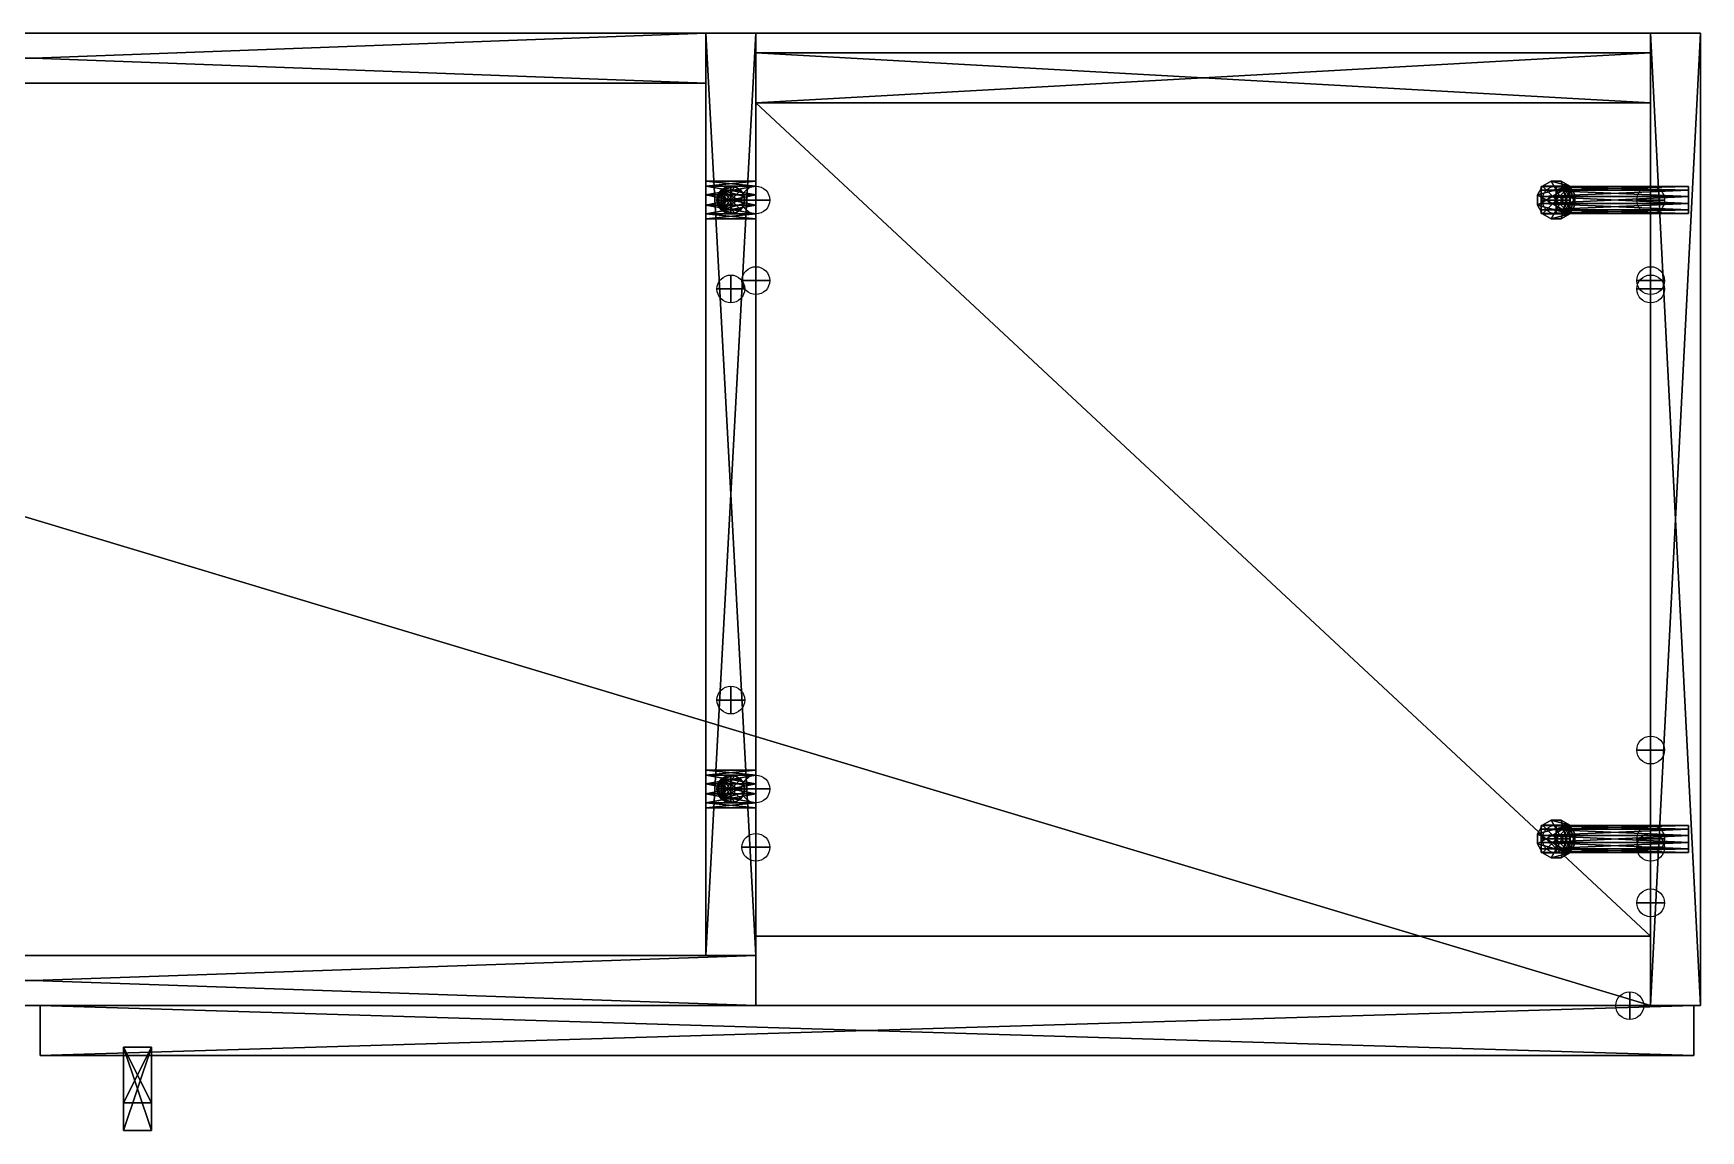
# Model space of a CAD drawing. Header units: centimetres. Extents: x 271 to 391, y 278 to 318.
# Drawn here: x 331.3 to 391.3, y 278.1 to 317.6 of the extents above; entities that cross this region are included whole.
import ezdxf

# ---------------------------------------------------------------- set-up
doc = ezdxf.new("R2010")
doc.units = ezdxf.units.CM
doc.header["$MEASUREMENT"] = 0
for name, color, linetype in [('CAB_DOORS', 31, 'Continuous'), ('CONNCIRCLE', 7, 'Continuous'), ('CONNECTORS', 7, 'Continuous'), ('HANDLES_AND_KNOBS', 254, 'Continuous'), ('MINIFKS', 6, 'Continuous'), ('PANELS_SIDE', 40, 'Continuous'), ('PANELS_WALL', 6, 'Continuous'), ('SHELVES', 32, 'Continuous')]:
    doc.layers.add(name, color=color, linetype=linetype)

# ---------------------------------------------------------------- blocks, each defined once
blk = doc.blocks.new('KA--RDUZ_____0595X0715$2')
at = {"layer": 'CAB_DOORS'}
mesh = blk.add_polyface(dxfattribs=at)
corners = [(-29.75, -1.8), (-29.75, -1.8, 71.5), (-29.75, 0), (-29.75, 0, 71.5), (29.75, -1.8, 71.5), (29.75, 0, 71.5), (29.75, -1.8), (29.75, 0)]
mesh.append_faces([[corners[k] for k in face] for face in [(2, 1, 3), (3, 4, 5), (5, 6, 7), (7, 0, 2), (1, 6, 4), (5, 2, 3)]], dxfattribs={"vtx0": -1})
mesh.append_faces([[corners[k] for k in face] for face in [(0, 1, 2), (1, 4, 3), (4, 6, 5), (6, 0, 7), (0, 6, 1), (7, 2, 5)]], dxfattribs={"vtx1": -1})
blk = doc.blocks.new('HANDLES_AND_KNOBS_KULP53')
at = {"layer": 'HANDLES_AND_KNOBS'}
mesh = blk.add_polyface(dxfattribs=at)
corners = [(0.5, 7), (0.5, 7, 2), (-0.5, 7), (-0.5, 7, 2), (0.5, -7, 2), (-0.5, -7, 2), (0.5, -7), (-0.5, -7), (0.5, -9), (-0.5, -9), (0.5, -9, 3), (-0.5, -9, 3), (0.5, 9, 3), (-0.5, 9, 3), (0.5, 9), (-0.5, 9)]
mesh.append_faces([[corners[k] for k in face] for face in [(2, 1, 3), (3, 4, 5), (5, 6, 7), (7, 8, 9), (9, 10, 11), (11, 12, 13), (13, 14, 15), (15, 0, 2), (4, 8, 6), (9, 5, 7)]], dxfattribs={"vtx0": -1})
mesh.append_faces([[corners[k] for k in face] for face in [(10, 1, 12), (15, 3, 13), (13, 3, 11)]], dxfattribs={"vtx0": -1, "vtx1": -1})
mesh.append_faces([[corners[k] for k in face] for face in [(1, 14, 12), (10, 4, 1), (11, 3, 5)]], dxfattribs={"vtx0": -1, "vtx2": -1})
mesh.append_faces([[corners[k] for k in face] for face in [(0, 1, 2), (1, 4, 3), (4, 6, 5), (6, 8, 7), (8, 10, 9), (10, 12, 11), (12, 14, 13), (14, 0, 15), (0, 14, 1), (2, 3, 15)]], dxfattribs={"vtx1": -1})
mesh.append_faces([[corners[k] for k in face] for face in [(10, 8, 4), (9, 11, 5)]], dxfattribs={"vtx1": -1, "vtx2": -1})
blk = doc.blocks.new('KAGDRDUZ_____0595X0715$2')
at = {"layer": 'CAB_DOORS', "color": 0}
blk.add_blockref('KA--RDUZ_____0595X0715$2', (0, 0), dxfattribs=at)
at = {"layer": 'HANDLES_AND_KNOBS', "extrusion": (0, -1, 6.12303e-17)}
blk.add_blockref('HANDLES_AND_KNOBS_KULP53', (26.25, 12, 1.5), dxfattribs=at)
blk = doc.blocks.new('hinge_cup')
for centre in [(-0.496, 1.765), (-0.496, -2.049)]:
    blk.add_circle(centre, 0.15)
blk = doc.blocks.new('CONN_dwg-connectors-hinge_cup.dwg_3.141593_0.0000001.0000000.0000001.0000000.0000000.0000000.0000001.0000000.000000')
at = {"layer": 'CONNCIRCLE'}
blk.add_circle((0, 0), 0.5, dxfattribs=at)
at = {"layer": 'CONNCIRCLE', "extrusion": (0, 1, 0)}
blk.add_circle((0, 0), 0.5, dxfattribs=at)
at = {"layer": 'CONNCIRCLE', "extrusion": (1, 0, 0)}
blk.add_circle((0, 0), 0.5, dxfattribs=at)
at = {"layer": 'CAB_DOORS', "extrusion": (0, 1, 0), "rotation": 180.0000000000119}
blk.add_blockref('hinge_cup', (0, 0), dxfattribs=at)
mesh = blk.add_polyface()
corners = [(0, 0, 0.0001), (0, 0), (0, 0.0001, 0.0001), (0, 0.0001), (0.0001, 0, 0.0001), (0.0001, 0), (0.0001, 0.0001, 0.0001), (0.0001, 0.0001)]
mesh.append_faces([[corners[k] for k in face] for face in [(0, 0, 0, 0), (0, 0, 0, 0), (0, 0, 0, 0), (0, 0, 0, 0), (0, 0, 0, 0), (0, 0, 0, 0), (0, 0, 0, 0), (0, 0, 0, 0), (0, 0, 0, 0), (0, 0, 0, 0), (0, 0, 0, 0), (0, 0, 0, 0)]], dxfattribs={"vtx3": -1})
blk = doc.blocks.new('CONN_dwg-connectors-hinge_base.dwg_3.141593_-1.0000000.0000000.0000001.0000000.0000000.0000000.0000001.0000000.000000')
at = {"layer": 'CONNCIRCLE'}
blk.add_circle((0, 0), 0.5, dxfattribs=at)
at = {"layer": 'CONNCIRCLE', "extrusion": (0, 1, 0)}
blk.add_circle((0, 0), 0.5, dxfattribs=at)
at = {"layer": 'CONNCIRCLE', "extrusion": (1, 0, 0)}
blk.add_circle((0, 0), 0.5, dxfattribs=at)
mesh = blk.add_polyface()
corners = [(0, 0, 0.0001), (0, 0), (0, 0.0001, 0.0001), (0, 0.0001), (0.0001, 0, 0.0001), (0.0001, 0), (0.0001, 0.0001, 0.0001), (0.0001, 0.0001)]
mesh.append_faces([[corners[k] for k in face] for face in [(0, 0, 0, 0), (0, 0, 0, 0), (0, 0, 0, 0), (0, 0, 0, 0), (0, 0, 0, 0), (0, 0, 0, 0), (0, 0, 0, 0), (0, 0, 0, 0), (0, 0, 0, 0), (0, 0, 0, 0), (0, 0, 0, 0), (0, 0, 0, 0)]], dxfattribs={"vtx3": -1})
blk = doc.blocks.new('WFAN120(SB)720H_TOP_PANEL$1')
at = {"layer": 'SHELVES'}
mesh = blk.add_polyface(dxfattribs=at)
corners = [(0, -35), (0, -35, 1.8), (0, 0), (0, 0, 1.8), (116.4, 0), (116.4, 0, 1.8), (116.4, -35), (116.4, -35, 1.8)]
mesh.append_faces([[corners[k] for k in face] for face in [(2, 1, 3, 2), (4, 3, 5, 4), (6, 5, 7, 6), (0, 7, 1, 0), (2, 6, 0, 2)]], dxfattribs={"vtx0": -1})
mesh.append_faces([[corners[k] for k in face] for face in [(1, 7, 3, 1)]], dxfattribs={"vtx1": -1, "vtx3": -1})
mesh.append_faces([[corners[k] for k in face] for face in [(2, 0, 1, 2), (4, 2, 3, 4), (6, 4, 5, 6), (0, 6, 7, 0), (2, 4, 6, 2), (7, 5, 3, 7)]], dxfattribs={"vtx2": -1, "vtx3": -1})
blk = doc.blocks.new('WFAN120(SB)720H_BOTTOM_PANEL$1')
at = {"layer": 'SHELVES'}
mesh = blk.add_polyface(dxfattribs=at)
corners = [(0, -35), (0, -35, 1.8), (0, 0), (0, 0, 1.8), (116.4, 0), (116.4, 0, 1.8), (116.4, -35), (116.4, -35, 1.8)]
mesh.append_faces([[corners[k] for k in face] for face in [(2, 1, 3, 2), (4, 3, 5, 4), (6, 5, 7, 6), (0, 7, 1, 0), (2, 6, 0, 2)]], dxfattribs={"vtx0": -1})
mesh.append_faces([[corners[k] for k in face] for face in [(1, 7, 3, 1)]], dxfattribs={"vtx1": -1, "vtx3": -1})
mesh.append_faces([[corners[k] for k in face] for face in [(2, 0, 1, 2), (4, 2, 3, 4), (6, 4, 5, 6), (0, 6, 7, 0), (2, 4, 6, 2), (7, 5, 3, 7)]], dxfattribs={"vtx2": -1, "vtx3": -1})
blk = doc.blocks.new('WFAN120(SB)720H_FALSEFRONT$1')
at = {"layer": 'PANELS_WALL'}
mesh = blk.add_polyface(dxfattribs=at)
corners = [(0, 0), (0, -1.8), (0, 0, 68.4), (0, -1.8, 68.4), (52, 0, 68.4), (52, -1.8, 68.4), (52, 0), (52, -1.8)]
mesh.append_faces([[corners[k] for k in face] for face in [(2, 1, 3, 2), (4, 3, 5, 4), (6, 5, 7, 6), (0, 7, 1, 0), (2, 6, 0, 2)]], dxfattribs={"vtx0": -1})
mesh.append_faces([[corners[k] for k in face] for face in [(1, 7, 3, 1)]], dxfattribs={"vtx1": -1, "vtx3": -1})
mesh.append_faces([[corners[k] for k in face] for face in [(2, 0, 1, 2), (4, 2, 3, 4), (6, 4, 5, 6), (0, 6, 7, 0), (2, 4, 6, 2), (7, 5, 3, 7)]], dxfattribs={"vtx2": -1, "vtx3": -1})
blk = doc.blocks.new('WFAN120(SB)720H_DIVIDER$2')
at = {"layer": 'PANELS_SIDE'}
mesh = blk.add_polyface(dxfattribs=at)
corners = [(0, 0), (1.8, 0), (0, 0, 68.4), (1.8, 0, 68.4), (0, -33.2, 68.4), (1.8, -33.2, 68.4), (0, -33.2), (1.8, -33.2)]
mesh.append_faces([[corners[k] for k in face] for face in [(3, 7, 1, 3)]], dxfattribs={"vtx0": -1})
mesh.append_faces([[corners[k] for k in face] for face in [(3, 1, 2, 3), (5, 3, 4, 5), (7, 5, 6, 7), (1, 7, 0, 1), (0, 6, 2, 0)]], dxfattribs={"vtx1": -1, "vtx3": -1})
mesh.append_faces([[corners[k] for k in face] for face in [(1, 0, 2, 1), (3, 2, 4, 3), (5, 4, 6, 5), (7, 6, 0, 7), (6, 4, 2, 6), (3, 5, 7, 3)]], dxfattribs={"vtx2": -1, "vtx3": -1})
blk = doc.blocks.new('Mnfks_ML')
at = {"layer": 'MINIFKS'}
mesh = blk.add_polyface(dxfattribs=at)
corners = [(0.129, -0.483, 1.36), (0.129, -0.483, -3.94), (0.354, -0.354, 1.36), (0.354, -0.354, -3.94), (0.483, -0.129, 1.36), (0.483, -0.129, -3.94), (0.483, 0.129, 1.36), (0.483, 0.129, -3.94), (0.354, 0.354, 1.36), (0.354, 0.354, -3.94), (0.129, 0.483, 1.36), (0.129, 0.483, -3.94), (-0.129, 0.483, 1.36), (-0.129, 0.483, -3.94), (-0.354, 0.354, 1.36), (-0.354, 0.354, -3.94), (-0.483, 0.129, 1.36), (-0.483, 0.129, -3.94), (-0.483, -0.129, 1.36), (-0.483, -0.129, -3.94), (-0.354, -0.354, 1.36), (-0.354, -0.354, -3.94), (-0.129, -0.483, 1.36), (-0.129, -0.483, -3.94)]
mesh.append_faces([[corners[k] for k in face] for face in [(2, 1, 3, 2), (4, 3, 5, 4), (6, 5, 7, 6), (8, 7, 9, 8), (10, 9, 11, 10), (12, 11, 13, 12), (14, 13, 15, 14), (16, 15, 17, 16), (18, 17, 19, 18), (20, 19, 21, 20), (22, 21, 23, 22), (0, 23, 1, 0), (14, 10, 12, 14)]], dxfattribs={"vtx0": -1})
mesh.append_faces([[corners[k] for k in face] for face in [(14, 0, 2, 14), (14, 2, 4, 14), (14, 4, 6, 14), (14, 6, 8, 14), (14, 8, 10, 14), (14, 18, 20, 14), (14, 20, 22, 14), (14, 22, 0, 14)]], dxfattribs={"vtx0": -1, "vtx2": -1})
mesh.append_faces([[corners[k] for k in face] for face in [(3, 1, 15, 3), (5, 3, 15, 5), (7, 5, 15, 7), (9, 7, 15, 9), (11, 9, 15, 11), (21, 19, 15, 21), (23, 21, 15, 23), (1, 23, 15, 1)]], dxfattribs={"vtx1": -1, "vtx2": -1, "vtx3": -1})
mesh.append_faces([[corners[k] for k in face] for face in [(13, 11, 15, 13)]], dxfattribs={"vtx1": -1, "vtx3": -1})
mesh.append_faces([[corners[k] for k in face] for face in [(2, 0, 1, 2), (4, 2, 3, 4), (6, 4, 5, 6), (8, 6, 7, 8), (10, 8, 9, 10), (12, 10, 11, 12), (14, 12, 13, 14), (16, 14, 15, 16), (18, 16, 17, 18), (20, 18, 19, 20), (22, 20, 21, 22), (0, 22, 23, 0), (14, 16, 18, 14), (19, 17, 15, 19)]], dxfattribs={"vtx2": -1, "vtx3": -1})
blk = doc.blocks.new('CONN_dwg-nwconnector-Mnfks_ML.dwg_0.000000_0.0000000.0000001.0000001.0000000.0000000.0000000.0000001.0000000.000000')
at = {"layer": 'CONNCIRCLE'}
blk.add_circle((0, 0), 0.5, dxfattribs=at)
at = {"layer": 'CONNCIRCLE', "extrusion": (0, 1, 0)}
blk.add_circle((0, 0), 0.5, dxfattribs=at)
at = {"layer": 'CONNCIRCLE', "extrusion": (1, 0, 0)}
blk.add_circle((0, 0), 0.5, dxfattribs=at)
at = {"layer": 'PANELS_SIDE'}
blk.add_blockref('Mnfks_ML', (0, 0), dxfattribs=at)
mesh = blk.add_polyface()
corners = [(0, 0, 0.0001), (0, 0), (0, 0.0001, 0.0001), (0, 0.0001), (0.0001, 0, 0.0001), (0.0001, 0), (0.0001, 0.0001, 0.0001), (0.0001, 0.0001)]
mesh.append_faces([[corners[k] for k in face] for face in [(0, 0, 0, 0), (0, 0, 0, 0), (0, 0, 0, 0), (0, 0, 0, 0), (0, 0, 0, 0), (0, 0, 0, 0), (0, 0, 0, 0), (0, 0, 0, 0), (0, 0, 0, 0), (0, 0, 0, 0), (0, 0, 0, 0), (0, 0, 0, 0)]], dxfattribs={"vtx3": -1})
blk = doc.blocks.new('Mnfks_VIDA')
at = {"layer": 'MINIFKS'}
mesh = blk.add_polyface(dxfattribs=at)
corners = [(0.181, -0.676), (0.181, -0.676, -1.8), (0.495, -0.495), (0.495, -0.495, -1.8), (0.676, -0.181), (0.676, -0.181, -1.8), (0.676, 0.181), (0.676, 0.181, -1.8), (0.495, 0.495), (0.495, 0.495, -1.8), (0.181, 0.676), (0.181, 0.676, -1.8), (-0.181, 0.676), (-0.181, 0.676, -1.8), (-0.495, 0.495), (-0.495, 0.495, -1.8), (-0.676, 0.181), (-0.676, 0.181, -1.8), (-0.676, -0.181), (-0.676, -0.181, -1.8), (-0.495, -0.495), (-0.495, -0.495, -1.8), (-0.181, -0.676), (-0.181, -0.676, -1.8)]
mesh.append_faces([[corners[k] for k in face] for face in [(2, 1, 3, 2), (4, 3, 5, 4), (6, 5, 7, 6), (8, 7, 9, 8), (10, 9, 11, 10), (12, 11, 13, 12), (14, 13, 15, 14), (16, 15, 17, 16), (18, 17, 19, 18), (20, 19, 21, 20), (22, 21, 23, 22), (0, 23, 1, 0), (8, 4, 6, 8)]], dxfattribs={"vtx0": -1})
mesh.append_faces([[corners[k] for k in face] for face in [(8, 0, 2, 8), (8, 2, 4, 8), (8, 12, 14, 8), (8, 14, 16, 8), (8, 16, 18, 8), (8, 18, 20, 8), (8, 20, 22, 8), (8, 22, 0, 8)]], dxfattribs={"vtx0": -1, "vtx2": -1})
mesh.append_faces([[corners[k] for k in face] for face in [(3, 1, 9, 3), (5, 3, 9, 5), (15, 13, 9, 15), (17, 15, 9, 17), (19, 17, 9, 19), (21, 19, 9, 21), (23, 21, 9, 23), (1, 23, 9, 1)]], dxfattribs={"vtx1": -1, "vtx2": -1, "vtx3": -1})
mesh.append_faces([[corners[k] for k in face] for face in [(7, 5, 9, 7)]], dxfattribs={"vtx1": -1, "vtx3": -1})
mesh.append_faces([[corners[k] for k in face] for face in [(2, 0, 1, 2), (4, 2, 3, 4), (6, 4, 5, 6), (8, 6, 7, 8), (10, 8, 9, 10), (12, 10, 11, 12), (14, 12, 13, 14), (16, 14, 15, 16), (18, 16, 17, 18), (20, 18, 19, 20), (22, 20, 21, 22), (0, 22, 23, 0), (8, 10, 12, 8), (13, 11, 9, 13)]], dxfattribs={"vtx2": -1, "vtx3": -1})
blk = doc.blocks.new('CONN_dwg-nwconnector-Mnfks_VIDA.dwg_0.000000_0.0000000.0000001.0000000.0000000.0000001.0000000.000000-1.0000000.000000')
at = {"layer": 'CONNCIRCLE'}
blk.add_circle((0, 0), 0.5, dxfattribs=at)
at = {"layer": 'CONNCIRCLE', "extrusion": (0, 1, 0)}
blk.add_circle((0, 0), 0.5, dxfattribs=at)
at = {"layer": 'CONNCIRCLE', "extrusion": (1, 0, 0)}
blk.add_circle((0, 0), 0.5, dxfattribs=at)
at = {"layer": 'PANELS_SIDE', "extrusion": (1, 0, 0), "rotation": 90}
blk.add_blockref('Mnfks_VIDA', (0, 0), dxfattribs=at)
mesh = blk.add_polyface()
corners = [(0, 0, 0.0001), (0, 0), (0, 0.0001, 0.0001), (0, 0.0001), (0.0001, 0, 0.0001), (0.0001, 0), (0.0001, 0.0001, 0.0001), (0.0001, 0.0001)]
mesh.append_faces([[corners[k] for k in face] for face in [(0, 0, 0, 0), (0, 0, 0, 0), (0, 0, 0, 0), (0, 0, 0, 0), (0, 0, 0, 0), (0, 0, 0, 0), (0, 0, 0, 0), (0, 0, 0, 0), (0, 0, 0, 0), (0, 0, 0, 0), (0, 0, 0, 0), (0, 0, 0, 0)]], dxfattribs={"vtx3": -1})
blk = doc.blocks.new('CONN_dwg-nwconnector-Kavela.dwg_0.000000_0.0000000.0000001.0000001.0000000.0000000.0000000.0000001.0000000.000000')
at = {"layer": 'CONNCIRCLE'}
blk.add_circle((0, 0), 0.5, dxfattribs=at)
at = {"layer": 'CONNCIRCLE', "extrusion": (0, 1, 0)}
blk.add_circle((0, 0), 0.5, dxfattribs=at)
at = {"layer": 'CONNCIRCLE', "extrusion": (1, 0, 0)}
blk.add_circle((0, 0), 0.5, dxfattribs=at)
mesh = blk.add_polyface()
corners = [(0, 0, 0.0001), (0, 0), (0, 0.0001, 0.0001), (0, 0.0001), (0.0001, 0, 0.0001), (0.0001, 0), (0.0001, 0.0001, 0.0001), (0.0001, 0.0001)]
mesh.append_faces([[corners[k] for k in face] for face in [(0, 0, 0, 0), (0, 0, 0, 0), (0, 0, 0, 0), (0, 0, 0, 0), (0, 0, 0, 0), (0, 0, 0, 0), (0, 0, 0, 0), (0, 0, 0, 0), (0, 0, 0, 0), (0, 0, 0, 0), (0, 0, 0, 0), (0, 0, 0, 0)]], dxfattribs={"vtx3": -1})
blk = doc.blocks.new('CONN_dwg-nwconnector-Mnfks_ML.dwg_0.000000_0.0000000.0000001.0000001.0000000.0000000.0000000.000000-1.000000-0.000000')
at = {"layer": 'CONNCIRCLE'}
blk.add_circle((0, 0), 0.5, dxfattribs=at)
at = {"layer": 'CONNCIRCLE', "extrusion": (0, 1, 0)}
blk.add_circle((0, 0), 0.5, dxfattribs=at)
at = {"layer": 'CONNCIRCLE', "extrusion": (1, 0, 0)}
blk.add_circle((0, 0), 0.5, dxfattribs=at)
at = {"layer": 'PANELS_SIDE', "extrusion": (0, 1.13057e-16, -1), "rotation": 180}
blk.add_blockref('Mnfks_ML', (0, 0), dxfattribs=at)
mesh = blk.add_polyface()
corners = [(0, 0, 0.0001), (0, 0), (0, 0.0001, 0.0001), (0, 0.0001), (0.0001, 0, 0.0001), (0.0001, 0), (0.0001, 0.0001, 0.0001), (0.0001, 0.0001)]
mesh.append_faces([[corners[k] for k in face] for face in [(0, 0, 0, 0), (0, 0, 0, 0), (0, 0, 0, 0), (0, 0, 0, 0), (0, 0, 0, 0), (0, 0, 0, 0), (0, 0, 0, 0), (0, 0, 0, 0), (0, 0, 0, 0), (0, 0, 0, 0), (0, 0, 0, 0), (0, 0, 0, 0)]], dxfattribs={"vtx3": -1})
blk = doc.blocks.new('CONN_dwg-nwconnector-Mnfks_VIDA.dwg_0.000000_0.0000000.0000001.0000000.0000000.000000-1.0000000.0000001.0000000.000000')
at = {"layer": 'CONNCIRCLE'}
blk.add_circle((0, 0), 0.5, dxfattribs=at)
at = {"layer": 'CONNCIRCLE', "extrusion": (0, 1, 0)}
blk.add_circle((0, 0), 0.5, dxfattribs=at)
at = {"layer": 'CONNCIRCLE', "extrusion": (1, 0, 0)}
blk.add_circle((0, 0), 0.5, dxfattribs=at)
at = {"layer": 'PANELS_SIDE', "extrusion": (1, 0, 0), "rotation": 270}
blk.add_blockref('Mnfks_VIDA', (0, 0), dxfattribs=at)
mesh = blk.add_polyface()
corners = [(0, 0, 0.0001), (0, 0), (0, 0.0001, 0.0001), (0, 0.0001), (0.0001, 0, 0.0001), (0.0001, 0), (0.0001, 0.0001, 0.0001), (0.0001, 0.0001)]
mesh.append_faces([[corners[k] for k in face] for face in [(0, 0, 0, 0), (0, 0, 0, 0), (0, 0, 0, 0), (0, 0, 0, 0), (0, 0, 0, 0), (0, 0, 0, 0), (0, 0, 0, 0), (0, 0, 0, 0), (0, 0, 0, 0), (0, 0, 0, 0), (0, 0, 0, 0), (0, 0, 0, 0)]], dxfattribs={"vtx3": -1})
blk = doc.blocks.new('CONN_dwg-nwconnector-Kavela.dwg_0.000000_0.0000000.0000001.0000001.0000000.0000000.0000000.000000-1.000000-0.000000')
at = {"layer": 'CONNCIRCLE'}
blk.add_circle((0, 0), 0.5, dxfattribs=at)
at = {"layer": 'CONNCIRCLE', "extrusion": (0, 1, 0)}
blk.add_circle((0, 0), 0.5, dxfattribs=at)
at = {"layer": 'CONNCIRCLE', "extrusion": (1, 0, 0)}
blk.add_circle((0, 0), 0.5, dxfattribs=at)
mesh = blk.add_polyface()
corners = [(0, 0, 0.0001), (0, 0), (0, 0.0001, 0.0001), (0, 0.0001), (0.0001, 0, 0.0001), (0.0001, 0), (0.0001, 0.0001, 0.0001), (0.0001, 0.0001)]
mesh.append_faces([[corners[k] for k in face] for face in [(0, 0, 0, 0), (0, 0, 0, 0), (0, 0, 0, 0), (0, 0, 0, 0), (0, 0, 0, 0), (0, 0, 0, 0), (0, 0, 0, 0), (0, 0, 0, 0), (0, 0, 0, 0), (0, 0, 0, 0), (0, 0, 0, 0), (0, 0, 0, 0)]], dxfattribs={"vtx3": -1})
blk = doc.blocks.new('WFAN120(SB)720H_BACKPANEL$1')
at = {"layer": 'PANELS_WALL'}
mesh = blk.add_polyface(dxfattribs=at)
corners = [(0, 0), (0, -1.8), (0, 0, 68.4), (0, -1.8, 68.4), (32.2, 0, 68.4), (32.2, -1.8, 68.4), (32.2, 0), (32.2, -1.8)]
mesh.append_faces([[corners[k] for k in face] for face in [(2, 1, 3, 2), (4, 3, 5, 4), (6, 5, 7, 6), (0, 7, 1, 0), (2, 6, 0, 2)]], dxfattribs={"vtx0": -1})
mesh.append_faces([[corners[k] for k in face] for face in [(1, 7, 3, 1)]], dxfattribs={"vtx1": -1, "vtx3": -1})
mesh.append_faces([[corners[k] for k in face] for face in [(2, 0, 1, 2), (4, 2, 3, 4), (6, 4, 5, 6), (0, 6, 7, 0), (2, 4, 6, 2), (7, 5, 3, 7)]], dxfattribs={"vtx2": -1, "vtx3": -1})
blk = doc.blocks.new('WFAN120(SB)720H_ADJUSTABLE_SHELF$3')
at = {"layer": 'SHELVES'}
mesh = blk.add_polyface(dxfattribs=at)
corners = [(0, -30), (0, -30, 1.8), (0, 0), (0, 0, 1.8), (32.2, 0), (32.2, 0, 1.8), (32.2, -30), (32.2, -30, 1.8)]
mesh.append_faces([[corners[k] for k in face] for face in [(2, 1, 3, 2), (4, 3, 5, 4), (6, 5, 7, 6), (0, 7, 1, 0), (2, 6, 0, 2)]], dxfattribs={"vtx0": -1})
mesh.append_faces([[corners[k] for k in face] for face in [(1, 7, 3, 1)]], dxfattribs={"vtx1": -1, "vtx3": -1})
mesh.append_faces([[corners[k] for k in face] for face in [(2, 0, 1, 2), (4, 2, 3, 4), (6, 4, 5, 6), (0, 6, 7, 0), (2, 4, 6, 2), (7, 5, 3, 7)]], dxfattribs={"vtx2": -1, "vtx3": -1})
blk = doc.blocks.new('CONN_dwg-nwconnector-HrafD.dwg_0.000000_0.0000000.0000001.0000000.0000000.000000-1.0000000.000000-1.0000000.000000')
at = {"layer": 'CONNCIRCLE'}
blk.add_circle((0, 0), 0.5, dxfattribs=at)
at = {"layer": 'CONNCIRCLE', "extrusion": (0, 1, 0)}
blk.add_circle((0, 0), 0.5, dxfattribs=at)
at = {"layer": 'CONNCIRCLE', "extrusion": (1, 0, 0)}
blk.add_circle((0, 0), 0.5, dxfattribs=at)
mesh = blk.add_polyface()
corners = [(0, 0, 0.0001), (0, 0), (0, 0.0001, 0.0001), (0, 0.0001), (0.0001, 0, 0.0001), (0.0001, 0), (0.0001, 0.0001, 0.0001), (0.0001, 0.0001)]
mesh.append_faces([[corners[k] for k in face] for face in [(0, 0, 0, 0), (0, 0, 0, 0), (0, 0, 0, 0), (0, 0, 0, 0), (0, 0, 0, 0), (0, 0, 0, 0), (0, 0, 0, 0), (0, 0, 0, 0), (0, 0, 0, 0), (0, 0, 0, 0), (0, 0, 0, 0), (0, 0, 0, 0)]], dxfattribs={"vtx3": -1})
blk = doc.blocks.new('WFAN120(SB)720H_ADJUSTABLE_SHELF$4')
at = {"layer": 'SHELVES'}
mesh = blk.add_polyface(dxfattribs=at)
corners = [(0, -30), (0, -30, 1.8), (0, 0), (0, 0, 1.8), (32.2, 0), (32.2, 0, 1.8), (32.2, -30), (32.2, -30, 1.8)]
mesh.append_faces([[corners[k] for k in face] for face in [(2, 1, 3, 2), (4, 3, 5, 4), (6, 5, 7, 6), (0, 7, 1, 0), (2, 6, 0, 2)]], dxfattribs={"vtx0": -1})
mesh.append_faces([[corners[k] for k in face] for face in [(1, 7, 3, 1)]], dxfattribs={"vtx1": -1, "vtx3": -1})
mesh.append_faces([[corners[k] for k in face] for face in [(2, 0, 1, 2), (4, 2, 3, 4), (6, 4, 5, 6), (0, 6, 7, 0), (2, 4, 6, 2), (7, 5, 3, 7)]], dxfattribs={"vtx2": -1, "vtx3": -1})
blk = doc.blocks.new('WFAN120(SB)720H_RIGHT_PANEL$1')
at = {"layer": 'PANELS_SIDE'}
mesh = blk.add_polyface(dxfattribs=at)
corners = [(0, 0), (1.8, 0), (0, 0, 72), (1.8, 0, 72), (0, -35, 72), (1.8, -35, 72), (0, -35), (1.8, -35)]
mesh.append_faces([[corners[k] for k in face] for face in [(3, 7, 1, 3)]], dxfattribs={"vtx0": -1})
mesh.append_faces([[corners[k] for k in face] for face in [(3, 1, 2, 3), (5, 3, 4, 5), (7, 5, 6, 7), (1, 7, 0, 1), (0, 6, 2, 0)]], dxfattribs={"vtx1": -1, "vtx3": -1})
mesh.append_faces([[corners[k] for k in face] for face in [(1, 0, 2, 1), (3, 2, 4, 3), (5, 4, 6, 5), (7, 6, 0, 7), (6, 4, 2, 6), (3, 5, 7, 3)]], dxfattribs={"vtx2": -1, "vtx3": -1})
blk = doc.blocks.new('CONN_dwg-nwconnector-Mnfks_ML.dwg_0.000000_0.0000000.0000001.0000000.0000000.000000-1.0000000.0000001.0000000.000000')
at = {"layer": 'CONNCIRCLE'}
blk.add_circle((0, 0), 0.5, dxfattribs=at)
at = {"layer": 'CONNCIRCLE', "extrusion": (0, 1, 0)}
blk.add_circle((0, 0), 0.5, dxfattribs=at)
at = {"layer": 'CONNCIRCLE', "extrusion": (1, 0, 0)}
blk.add_circle((0, 0), 0.5, dxfattribs=at)
at = {"layer": 'PANELS_SIDE', "extrusion": (1, 0, 0), "rotation": 270}
blk.add_blockref('Mnfks_ML', (0, 0), dxfattribs=at)
mesh = blk.add_polyface()
corners = [(0, 0, 0.0001), (0, 0), (0, 0.0001, 0.0001), (0, 0.0001), (0.0001, 0, 0.0001), (0.0001, 0), (0.0001, 0.0001, 0.0001), (0.0001, 0.0001)]
mesh.append_faces([[corners[k] for k in face] for face in [(0, 0, 0, 0), (0, 0, 0, 0), (0, 0, 0, 0), (0, 0, 0, 0), (0, 0, 0, 0), (0, 0, 0, 0), (0, 0, 0, 0), (0, 0, 0, 0), (0, 0, 0, 0), (0, 0, 0, 0), (0, 0, 0, 0), (0, 0, 0, 0)]], dxfattribs={"vtx3": -1})
blk = doc.blocks.new('CONN_dwg-nwconnector-Mnfks_VIDA.dwg_0.000000_0.0000000.0000001.0000001.0000000.0000000.0000000.000000-1.0000000.000000')
at = {"layer": 'CONNCIRCLE'}
blk.add_circle((0, 0), 0.5, dxfattribs=at)
at = {"layer": 'CONNCIRCLE', "extrusion": (0, 1, 0)}
blk.add_circle((0, 0), 0.5, dxfattribs=at)
at = {"layer": 'CONNCIRCLE', "extrusion": (1, 0, 0)}
blk.add_circle((0, 0), 0.5, dxfattribs=at)
at = {"layer": 'PANELS_SIDE', "extrusion": (0, 0, -1), "rotation": 180}
blk.add_blockref('Mnfks_VIDA', (0, 0), dxfattribs=at)
mesh = blk.add_polyface()
corners = [(0, 0, 0.0001), (0, 0), (0, 0.0001, 0.0001), (0, 0.0001), (0.0001, 0, 0.0001), (0.0001, 0), (0.0001, 0.0001, 0.0001), (0.0001, 0.0001)]
mesh.append_faces([[corners[k] for k in face] for face in [(0, 0, 0, 0), (0, 0, 0, 0), (0, 0, 0, 0), (0, 0, 0, 0), (0, 0, 0, 0), (0, 0, 0, 0), (0, 0, 0, 0), (0, 0, 0, 0), (0, 0, 0, 0), (0, 0, 0, 0), (0, 0, 0, 0), (0, 0, 0, 0)]], dxfattribs={"vtx3": -1})
blk = doc.blocks.new('CONN_dwg-nwconnector-Kavela.dwg_0.000000_0.0000000.0000001.0000000.0000000.000000-1.0000000.0000001.0000000.000000')
at = {"layer": 'CONNCIRCLE'}
blk.add_circle((0, 0), 0.5, dxfattribs=at)
at = {"layer": 'CONNCIRCLE', "extrusion": (0, 1, 0)}
blk.add_circle((0, 0), 0.5, dxfattribs=at)
at = {"layer": 'CONNCIRCLE', "extrusion": (1, 0, 0)}
blk.add_circle((0, 0), 0.5, dxfattribs=at)
mesh = blk.add_polyface()
corners = [(0, 0, 0.0001), (0, 0), (0, 0.0001, 0.0001), (0, 0.0001), (0.0001, 0, 0.0001), (0.0001, 0), (0.0001, 0.0001, 0.0001), (0.0001, 0.0001)]
mesh.append_faces([[corners[k] for k in face] for face in [(0, 0, 0, 0), (0, 0, 0, 0), (0, 0, 0, 0), (0, 0, 0, 0), (0, 0, 0, 0), (0, 0, 0, 0), (0, 0, 0, 0), (0, 0, 0, 0), (0, 0, 0, 0), (0, 0, 0, 0), (0, 0, 0, 0), (0, 0, 0, 0)]], dxfattribs={"vtx3": -1})
blk = doc.blocks.new('CONN_dwg-nwconnector-Mnfks_ML.dwg_0.000000_0.0000000.0000001.0000000.0000000.0000001.0000000.000000-1.0000000.000000')
at = {"layer": 'CONNCIRCLE'}
blk.add_circle((0, 0), 0.5, dxfattribs=at)
at = {"layer": 'CONNCIRCLE', "extrusion": (0, 1, 0)}
blk.add_circle((0, 0), 0.5, dxfattribs=at)
at = {"layer": 'CONNCIRCLE', "extrusion": (1, 0, 0)}
blk.add_circle((0, 0), 0.5, dxfattribs=at)
at = {"layer": 'PANELS_SIDE', "extrusion": (1, 0, 0), "rotation": 90}
blk.add_blockref('Mnfks_ML', (0, 0), dxfattribs=at)
mesh = blk.add_polyface()
corners = [(0, 0, 0.0001), (0, 0), (0, 0.0001, 0.0001), (0, 0.0001), (0.0001, 0, 0.0001), (0.0001, 0), (0.0001, 0.0001, 0.0001), (0.0001, 0.0001)]
mesh.append_faces([[corners[k] for k in face] for face in [(0, 0, 0, 0), (0, 0, 0, 0), (0, 0, 0, 0), (0, 0, 0, 0), (0, 0, 0, 0), (0, 0, 0, 0), (0, 0, 0, 0), (0, 0, 0, 0), (0, 0, 0, 0), (0, 0, 0, 0), (0, 0, 0, 0), (0, 0, 0, 0)]], dxfattribs={"vtx3": -1})
blk = doc.blocks.new('CONN_dwg-nwconnector-Mnfks_VIDA.dwg_0.000000_0.0000000.0000001.0000001.0000000.0000000.0000000.0000001.0000000.000000')
at = {"layer": 'CONNCIRCLE'}
blk.add_circle((0, 0), 0.5, dxfattribs=at)
at = {"layer": 'CONNCIRCLE', "extrusion": (0, 1, 0)}
blk.add_circle((0, 0), 0.5, dxfattribs=at)
at = {"layer": 'CONNCIRCLE', "extrusion": (1, 0, 0)}
blk.add_circle((0, 0), 0.5, dxfattribs=at)
at = {"layer": 'PANELS_SIDE'}
blk.add_blockref('Mnfks_VIDA', (0, 0), dxfattribs=at)
mesh = blk.add_polyface()
corners = [(0, 0, 0.0001), (0, 0), (0, 0.0001, 0.0001), (0, 0.0001), (0.0001, 0, 0.0001), (0.0001, 0), (0.0001, 0.0001, 0.0001), (0.0001, 0.0001)]
mesh.append_faces([[corners[k] for k in face] for face in [(0, 0, 0, 0), (0, 0, 0, 0), (0, 0, 0, 0), (0, 0, 0, 0), (0, 0, 0, 0), (0, 0, 0, 0), (0, 0, 0, 0), (0, 0, 0, 0), (0, 0, 0, 0), (0, 0, 0, 0), (0, 0, 0, 0), (0, 0, 0, 0)]], dxfattribs={"vtx3": -1})
blk = doc.blocks.new('CONN_dwg-nwconnector-Kavela.dwg_0.000000_0.0000000.0000001.0000000.0000000.0000001.0000000.000000-1.0000000.000000')
at = {"layer": 'CONNCIRCLE'}
blk.add_circle((0, 0), 0.5, dxfattribs=at)
at = {"layer": 'CONNCIRCLE', "extrusion": (0, 1, 0)}
blk.add_circle((0, 0), 0.5, dxfattribs=at)
at = {"layer": 'CONNCIRCLE', "extrusion": (1, 0, 0)}
blk.add_circle((0, 0), 0.5, dxfattribs=at)
mesh = blk.add_polyface()
corners = [(0, 0, 0.0001), (0, 0), (0, 0.0001, 0.0001), (0, 0.0001), (0.0001, 0, 0.0001), (0.0001, 0), (0.0001, 0.0001, 0.0001), (0.0001, 0.0001)]
mesh.append_faces([[corners[k] for k in face] for face in [(0, 0, 0, 0), (0, 0, 0, 0), (0, 0, 0, 0), (0, 0, 0, 0), (0, 0, 0, 0), (0, 0, 0, 0), (0, 0, 0, 0), (0, 0, 0, 0), (0, 0, 0, 0), (0, 0, 0, 0), (0, 0, 0, 0), (0, 0, 0, 0)]], dxfattribs={"vtx3": -1})
blk = doc.blocks.new('CONN_dwg-nwconnector-HrafD.dwg_0.000000_0.0000000.0000001.0000000.0000000.0000001.0000000.000000-1.0000000.000000')
at = {"layer": 'CONNCIRCLE'}
blk.add_circle((0, 0), 0.5, dxfattribs=at)
at = {"layer": 'CONNCIRCLE', "extrusion": (0, 1, 0)}
blk.add_circle((0, 0), 0.5, dxfattribs=at)
at = {"layer": 'CONNCIRCLE', "extrusion": (1, 0, 0)}
blk.add_circle((0, 0), 0.5, dxfattribs=at)
mesh = blk.add_polyface()
corners = [(0, 0, 0.0001), (0, 0), (0, 0.0001, 0.0001), (0, 0.0001), (0.0001, 0, 0.0001), (0.0001, 0), (0.0001, 0.0001, 0.0001), (0.0001, 0.0001)]
mesh.append_faces([[corners[k] for k in face] for face in [(0, 0, 0, 0), (0, 0, 0, 0), (0, 0, 0, 0), (0, 0, 0, 0), (0, 0, 0, 0), (0, 0, 0, 0), (0, 0, 0, 0), (0, 0, 0, 0), (0, 0, 0, 0), (0, 0, 0, 0), (0, 0, 0, 0), (0, 0, 0, 0)]], dxfattribs={"vtx3": -1})
blk = doc.blocks.new('WFAN120(SB)720H_RAIL$1')
at = {"layer": 'PANELS_WALL'}
mesh = blk.add_polyface(dxfattribs=at)
corners = [(0, 0), (0, -1.8), (0, 0, 12), (0, -1.8, 12), (48.4, 0, 12), (48.4, -1.8, 12), (48.4, 0), (48.4, -1.8)]
mesh.append_faces([[corners[k] for k in face] for face in [(2, 1, 3, 2), (4, 3, 5, 4), (6, 5, 7, 6), (0, 7, 1, 0), (2, 6, 0, 2)]], dxfattribs={"vtx0": -1})
mesh.append_faces([[corners[k] for k in face] for face in [(1, 7, 3, 1)]], dxfattribs={"vtx1": -1, "vtx3": -1})
mesh.append_faces([[corners[k] for k in face] for face in [(2, 0, 1, 2), (4, 2, 3, 4), (6, 4, 5, 6), (0, 6, 7, 0), (2, 4, 6, 2), (7, 5, 3, 7)]], dxfattribs={"vtx2": -1, "vtx3": -1})

msp = doc.modelspace()

# ---------------------------------------------------------------- block references
at = {"layer": 'CAB_DOORS', "xscale": -1}
msp.add_blockref('KAGDRDUZ_____0595X0715$2', (361.268, 282.6, 0.25), dxfattribs=at)
at = {"layer": 'CONNECTORS'}
for name, p in [('CONN_dwg-nwconnector-Mnfks_VIDA.dwg_0.000000_0.0000000.0000001.0000000.0000000.0000001.0000000.000000-1.0000000.000000', (357.268, 311.6, 66.8)), ('CONN_dwg-nwconnector-Mnfks_VIDA.dwg_0.000000_0.0000000.0000001.0000000.0000000.000000-1.0000000.0000001.0000000.000000', (357.268, 311.6, 5.2)), ('CONN_dwg-nwconnector-Mnfks_ML.dwg_0.000000_0.0000000.0000001.0000001.0000000.0000000.0000000.0000001.0000000.000000', (356.368, 311.6, 70.2)), ('CONN_dwg-nwconnector-Mnfks_ML.dwg_0.000000_0.0000000.0000001.0000001.0000000.0000000.0000000.000000-1.000000-0.000000', (356.368, 311.6, 1.8)), ('CONN_dwg-nwconnector-Mnfks_VIDA.dwg_0.000000_0.0000000.0000001.0000001.0000000.0000000.0000000.000000-1.0000000.000000', (386.068, 311.6, 70.2)), ('CONN_dwg-nwconnector-Mnfks_VIDA.dwg_0.000000_0.0000000.0000001.0000001.0000000.0000000.0000000.0000001.0000000.000000', (386.068, 311.6, 1.8)), ('CONN_dwg-nwconnector-Mnfks_ML.dwg_0.000000_0.0000000.0000001.0000000.0000000.000000-1.0000000.0000001.0000000.000000', (389.468, 311.6, 71.1)), ('CONN_dwg-nwconnector-Mnfks_ML.dwg_0.000000_0.0000000.0000001.0000000.0000000.0000001.0000000.000000-1.0000000.000000', (389.468, 311.6, 0.9)), ('CONN_dwg-nwconnector-HrafD.dwg_0.000000_0.0000000.0000001.0000000.0000000.000000-1.0000000.000000-1.0000000.000000', (357.268, 308.7, 46.55)), ('CONN_dwg-nwconnector-HrafD.dwg_0.000000_0.0000000.0000001.0000000.0000000.000000-1.0000000.000000-1.0000000.000000', (357.268, 308.7, 43.35)), ('CONN_dwg-nwconnector-HrafD.dwg_0.000000_0.0000000.0000001.0000000.0000000.000000-1.0000000.000000-1.0000000.000000', (357.268, 308.7, 49.75)), ('CONN_dwg-nwconnector-HrafD.dwg_0.000000_0.0000000.0000001.0000000.0000000.000000-1.0000000.000000-1.0000000.000000', (357.268, 308.7, 23.15)), ('CONN_dwg-nwconnector-HrafD.dwg_0.000000_0.0000000.0000001.0000000.0000000.000000-1.0000000.000000-1.0000000.000000', (357.268, 308.7, 19.95)), ('CONN_dwg-nwconnector-HrafD.dwg_0.000000_0.0000000.0000001.0000000.0000000.000000-1.0000000.000000-1.0000000.000000', (357.268, 308.7, 26.35)), ('CONN_dwg-nwconnector-HrafD.dwg_0.000000_0.0000000.0000001.0000000.0000000.0000001.0000000.000000-1.0000000.000000', (389.468, 308.7, 46.55)), ('CONN_dwg-nwconnector-HrafD.dwg_0.000000_0.0000000.0000001.0000000.0000000.0000001.0000000.000000-1.0000000.000000', (389.468, 308.7, 43.35)), ('CONN_dwg-nwconnector-HrafD.dwg_0.000000_0.0000000.0000001.0000000.0000000.0000001.0000000.000000-1.0000000.000000', (389.468, 308.7, 49.75)), ('CONN_dwg-nwconnector-HrafD.dwg_0.000000_0.0000000.0000001.0000000.0000000.0000001.0000000.000000-1.0000000.000000', (389.468, 308.7, 23.15)), ('CONN_dwg-nwconnector-HrafD.dwg_0.000000_0.0000000.0000001.0000000.0000000.0000001.0000000.000000-1.0000000.000000', (389.468, 308.7, 19.95)), ('CONN_dwg-nwconnector-HrafD.dwg_0.000000_0.0000000.0000001.0000000.0000000.0000001.0000000.000000-1.0000000.000000', (389.468, 308.7, 26.35)), ('CONN_dwg-nwconnector-Kavela.dwg_0.000000_0.0000000.0000001.0000001.0000000.0000000.0000000.0000001.0000000.000000', (356.368, 308.4, 70.2)), ('CONN_dwg-nwconnector-Kavela.dwg_0.000000_0.0000000.0000001.0000001.0000000.0000000.0000000.000000-1.000000-0.000000', (356.368, 308.4, 1.8)), ('CONN_dwg-nwconnector-Kavela.dwg_0.000000_0.0000000.0000001.0000000.0000000.000000-1.0000000.0000001.0000000.000000', (389.468, 308.4, 71.1)), ('CONN_dwg-nwconnector-Kavela.dwg_0.000000_0.0000000.0000001.0000000.0000000.0000001.0000000.000000-1.0000000.000000', (389.468, 308.4, 0.9)), ('CONN_dwg-nwconnector-Kavela.dwg_0.000000_0.0000000.0000001.0000001.0000000.0000000.0000000.0000001.0000000.000000', (356.368, 293.6, 70.2)), ('CONN_dwg-nwconnector-Kavela.dwg_0.000000_0.0000000.0000001.0000001.0000000.0000000.0000000.000000-1.000000-0.000000', (356.368, 293.6, 1.8)), ('CONN_dwg-nwconnector-Kavela.dwg_0.000000_0.0000000.0000001.0000000.0000000.000000-1.0000000.0000001.0000000.000000', (389.468, 291.8, 71.1)), ('CONN_dwg-nwconnector-Kavela.dwg_0.000000_0.0000000.0000001.0000000.0000000.0000001.0000000.000000-1.0000000.000000', (389.468, 291.8, 0.9)), ('CONN_dwg-nwconnector-Mnfks_VIDA.dwg_0.000000_0.0000000.0000001.0000000.0000000.0000001.0000000.000000-1.0000000.000000', (357.268, 290.4, 66.8)), ('CONN_dwg-nwconnector-Mnfks_VIDA.dwg_0.000000_0.0000000.0000001.0000000.0000000.000000-1.0000000.0000001.0000000.000000', (357.268, 290.4, 5.2)), ('CONN_dwg-nwconnector-Mnfks_ML.dwg_0.000000_0.0000000.0000001.0000001.0000000.0000000.0000000.0000001.0000000.000000', (356.368, 290.4, 70.2)), ('CONN_dwg-nwconnector-Mnfks_ML.dwg_0.000000_0.0000000.0000001.0000001.0000000.0000000.0000000.000000-1.000000-0.000000', (356.368, 290.4, 1.8)), ('CONN_dwg-nwconnector-Mnfks_VIDA.dwg_0.000000_0.0000000.0000001.0000001.0000000.0000000.0000000.000000-1.0000000.000000', (386.068, 288.6, 70.2)), ('CONN_dwg-nwconnector-Mnfks_VIDA.dwg_0.000000_0.0000000.0000001.0000001.0000000.0000000.0000000.0000001.0000000.000000', (386.068, 288.6, 1.8)), ('CONN_dwg-nwconnector-HrafD.dwg_0.000000_0.0000000.0000001.0000000.0000000.000000-1.0000000.000000-1.0000000.000000', (357.268, 288.3, 46.55)), ('CONN_dwg-nwconnector-HrafD.dwg_0.000000_0.0000000.0000001.0000000.0000000.000000-1.0000000.000000-1.0000000.000000', (357.268, 288.3, 43.35)), ('CONN_dwg-nwconnector-HrafD.dwg_0.000000_0.0000000.0000001.0000000.0000000.000000-1.0000000.000000-1.0000000.000000', (357.268, 288.3, 49.75)), ('CONN_dwg-nwconnector-HrafD.dwg_0.000000_0.0000000.0000001.0000000.0000000.000000-1.0000000.000000-1.0000000.000000', (357.268, 288.3, 23.15)), ('CONN_dwg-nwconnector-HrafD.dwg_0.000000_0.0000000.0000001.0000000.0000000.000000-1.0000000.000000-1.0000000.000000', (357.268, 288.3, 19.95)), ('CONN_dwg-nwconnector-HrafD.dwg_0.000000_0.0000000.0000001.0000000.0000000.000000-1.0000000.000000-1.0000000.000000', (357.268, 288.3, 26.35)), ('CONN_dwg-nwconnector-Mnfks_ML.dwg_0.000000_0.0000000.0000001.0000000.0000000.000000-1.0000000.0000001.0000000.000000', (389.468, 288.6, 71.1)), ('CONN_dwg-nwconnector-Mnfks_ML.dwg_0.000000_0.0000000.0000001.0000000.0000000.0000001.0000000.000000-1.0000000.000000', (389.468, 288.6, 0.9)), ('CONN_dwg-nwconnector-HrafD.dwg_0.000000_0.0000000.0000001.0000000.0000000.0000001.0000000.000000-1.0000000.000000', (389.468, 288.3, 46.55)), ('CONN_dwg-nwconnector-HrafD.dwg_0.000000_0.0000000.0000001.0000000.0000000.0000001.0000000.000000-1.0000000.000000', (389.468, 288.3, 43.35)), ('CONN_dwg-nwconnector-HrafD.dwg_0.000000_0.0000000.0000001.0000000.0000000.0000001.0000000.000000-1.0000000.000000', (389.468, 288.3, 49.75)), ('CONN_dwg-nwconnector-HrafD.dwg_0.000000_0.0000000.0000001.0000000.0000000.0000001.0000000.000000-1.0000000.000000', (389.468, 288.3, 23.15)), ('CONN_dwg-nwconnector-HrafD.dwg_0.000000_0.0000000.0000001.0000000.0000000.0000001.0000000.000000-1.0000000.000000', (389.468, 288.3, 19.95)), ('CONN_dwg-nwconnector-HrafD.dwg_0.000000_0.0000000.0000001.0000000.0000000.0000001.0000000.000000-1.0000000.000000', (389.468, 288.3, 26.35)), ('CONN_dwg-connectors-hinge_base.dwg_3.141593_-1.0000000.0000000.0000001.0000000.0000000.0000000.0000001.0000000.000000', (389.468, 286.3, 61.75)), ('CONN_dwg-connectors-hinge_base.dwg_3.141593_-1.0000000.0000000.0000001.0000000.0000000.0000000.0000001.0000000.000000', (389.468, 286.3, 10.25)), ('CONN_dwg-connectors-hinge_cup.dwg_3.141593_0.0000001.0000000.0000001.0000000.0000000.0000000.0000001.0000000.000000', (388.718, 282.6, 61.75)), ('CONN_dwg-connectors-hinge_cup.dwg_3.141593_0.0000001.0000000.0000001.0000000.0000000.0000000.0000001.0000000.000000', (388.718, 282.6, 10.25))]:
    msp.add_blockref(name, p, dxfattribs=at)
at = {"layer": 'PANELS_SIDE'}
for name, p in [('WFAN120(SB)720H_DIVIDER$2', (355.468, 317.6, 1.8)), ('WFAN120(SB)720H_RIGHT_PANEL$1', (389.468, 317.6))]:
    msp.add_blockref(name, p, dxfattribs=at)
at = {"layer": 'PANELS_WALL'}
for name, p in [('WFAN120(SB)720H_RAIL$1', (307.068, 317.6, 58.2)), ('WFAN120(SB)720H_BACKPANEL$1', (357.268, 316.9, 1.8)), ('WFAN120(SB)720H_FALSEFRONT$1', (305.268, 284.4, 1.8))]:
    msp.add_blockref(name, p, dxfattribs=at)
at = {"layer": 'SHELVES'}
for name, p in [('WFAN120(SB)720H_TOP_PANEL$1', (273.068, 317.6, 70.2)), ('WFAN120(SB)720H_BOTTOM_PANEL$1', (273.068, 317.6)), ('WFAN120(SB)720H_ADJUSTABLE_SHELF$3', (357.268, 315.1, 46.8)), ('WFAN120(SB)720H_ADJUSTABLE_SHELF$4', (357.268, 315.1, 23.4))]:
    msp.add_blockref(name, p, dxfattribs=at)

doc.saveas('drawing.dxf')
